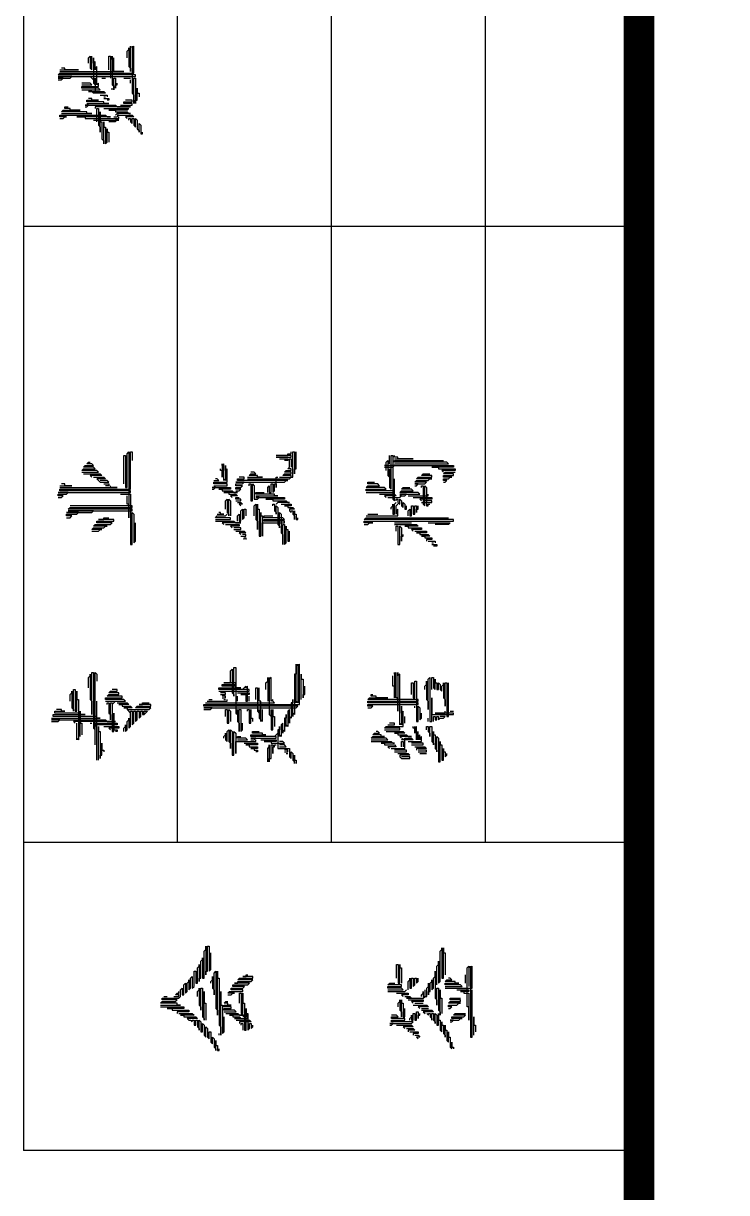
# Model space of a CAD drawing. Header units: inches. Extents: x -10386 to 73614, y -7144 to 52256.
# Drawn here: x -8786 to -6501, y 37519 to 41317 of the extents above; entities that cross this region are included whole.
import ezdxf

# ---------------------------------------------------------------- set-up
doc = ezdxf.new("R2010")
doc.units = ezdxf.units.IN
doc.header["$MEASUREMENT"] = 0
doc.layers.add('TITLE_BLOCK_A1$0$TITLE', color=7, linetype='Continuous')
doc.layers.add('Viewpoint', color=8, linetype='Continuous', plot=False)

msp = doc.modelspace()

# ---------------------------------------------------------------- linework, layer by layer
at = {"layer": 'TITLE_BLOCK_A1$0$TITLE'}
for p, q in [((-8785.9, 50656.5), (-8785.9, 37656.5)), ((-8285.9, 50656.5), (-8285.9, 38656.5)), ((-7785.9, 50656.5), (-7785.9, 38656.5)), ((-7285.9, 50656.5), (-7285.9, 38656.5)), ((-6785.9, 40656.5), (-8785.9, 40656.5)), ((-6785.9, 38656.5), (-8785.9, 38656.5)), ((-6785.9, 37656.5), (-8785.9, 37656.5))]:
    msp.add_line(p, q, dxfattribs=at)
at = {"layer": 'TITLE_BLOCK_A1$0$TITLE', "const_width": 100}
msp.add_lwpolyline([(-6785.9, 50656.5), (-6785.9, -5543.5), (72114.1, -5543.5), (72114.1, 50656.5), (-6785.9, 50656.5)], dxfattribs=at)
at = {"layer": 'TITLE_BLOCK_A1$0$TITLE'}
for points in [[(-8672.7, 41133.3), (-8661.8, 41133.3), (-8656.3, 41138.7), (-8672.7, 41138.7), (-8634.4, 41138.7), (-8628.9, 41144.2), (-8672.7, 41144.2), (-8421.1, 41144.2), (-8421.1, 41149.7), (-8672.7, 41149.7), (-8667.2, 41155.1), (-8585.2, 41155.1), (-8503.2, 41155.1), (-8426.6, 41155.1), (-8426.6, 41160.6), (-8426.6, 41242.6), (-8432.1, 41237.2), (-8432.1, 41242.6), (-8432.1, 41160.6), (-8432.1, 41089.5), (-8426.6, 41084), (-8426.6, 41056.7), (-8426.6, 41138.7), (-8421.1, 41138.7), (-8421.1, 41056.7), (-8421.1, 41067.6), (-8415.7, 41067.6), (-8415.7, 41105.9), (-8415.7, 41089.5), (-8410.2, 41089.5), (-8410.2, 41078.6)], [(-8448.5, 41204.3), (-8448.5, 41226.2), (-8443, 41231.7), (-8443, 41237.2), (-8443, 41177), (-8437.5, 41171.5), (-8437.5, 41160.6), (-8437.5, 41242.6)], [(-8667.2, 41160.6), (-8585.2, 41160.6), (-8503.2, 41160.6), (-8459.4, 41160.6), (-8492.2, 41160.6), (-8492.2, 41166.1), (-8492.2, 41204.3), (-8497.7, 41198.9), (-8497.7, 41209.8), (-8497.7, 41127.8), (-8497.7, 41116.8), (-8492.2, 41111.4), (-8492.2, 41100.4), (-8492.2, 41138.7), (-8486.8, 41138.7), (-8486.8, 41105.9), (-8486.8, 41116.8), (-8481.3, 41116.8), (-8481.3, 41122.3)], [(-8596.1, 41100.4), (-8536, 41100.4), (-8541.4, 41105.9), (-8596.1, 41105.9), (-8596.1, 41111.4), (-8541.4, 41111.4), (-8541.4, 41116.8), (-8541.4, 41122.3), (-8546.9, 41116.8), (-8546.9, 41177), (-8552.4, 41171.5), (-8552.4, 41166.1), (-8552.4, 41193.4), (-8557.9, 41187.9), (-8557.9, 41204.3), (-8557.9, 41122.3), (-8552.4, 41116.8), (-8552.4, 41138.7), (-8552.4, 41095), (-8546.9, 41095), (-8525, 41095), (-8519.6, 41089.5), (-8557.9, 41089.5), (-8563.3, 41095), (-8574.3, 41095), (-8552.4, 41095)], [(-8574.3, 41187.9), (-8574.3, 41204.3), (-8568.8, 41209.8), (-8568.8, 41171.5), (-8563.3, 41166.1), (-8563.3, 41209.8)], [(-8508.6, 41166.1), (-8508.6, 41209.8), (-8503.2, 41209.8), (-8503.2, 41138.7)], [(-8667.2, 41166.1), (-8607.1, 41166.1), (-8650.8, 41166.1), (-8650.8, 41171.5), (-8661.8, 41171.5)], [(-8557.9, 41133.3), (-8568.8, 41144.2)], [(-8530.5, 41138.7), (-8519.6, 41138.7)], [(-8459.4, 41138.7), (-8437.5, 41138.7)], [(-8437.5, 41122.3), (-8437.5, 41133.3)], [(-8596.1, 41116.8), (-8563.3, 41116.8), (-8568.8, 41122.3), (-8596.1, 41122.3)], [(-8497.7, 41100.4), (-8497.7, 41105.9)], [(-8585.2, 41045.8), (-8579.7, 41045.8), (-8574.3, 41051.2), (-8585.2, 41051.2), (-8503.2, 41051.2), (-8486.8, 41051.2), (-8481.3, 41045.8), (-8437.5, 41045.8), (-8519.6, 41045.8), (-8552.4, 41045.8), (-8552.4, 41040.3)], [(-8579.7, 41056.7), (-8508.6, 41056.7), (-8525, 41056.7), (-8525, 41062.2), (-8579.7, 41062.2), (-8579.7, 41067.6), (-8541.4, 41067.6), (-8563.3, 41067.6), (-8563.3, 41073.1), (-8574.3, 41073.1)], [(-8536, 41084), (-8514.1, 41084), (-8514.1, 41078.6)], [(-8525, 41078.6), (-8519.6, 41078.6)], [(-8525, 41073.1), (-8508.6, 41073.1), (-8508.6, 41067.6), (-8514.1, 41067.6)], [(-8470.4, 41051.2), (-8432.1, 41051.2), (-8432.1, 41056.7), (-8459.4, 41056.7), (-8459.4, 41062.2), (-8432.1, 41062.2), (-8432.1, 41067.6), (-8453.9, 41067.6)], [(-8667.2, 41007.5), (-8656.3, 41007.5), (-8650.8, 41012.9), (-8645.4, 41012.9), (-8667.2, 41012.9), (-8667.2, 41018.4), (-8585.2, 41018.4), (-8519.6, 41018.4), (-8514.1, 41012.9), (-8503.2, 41012.9), (-8585.2, 41012.9), (-8612.5, 41012.9), (-8585.2, 41012.9), (-8585.2, 41007.5), (-8503.2, 41007.5), (-8475.8, 41007.5), (-8475.8, 41012.9)], [(-8661.8, 41023.9), (-8579.7, 41023.9), (-8563.3, 41023.9), (-8579.7, 41023.9), (-8579.7, 41029.3), (-8661.8, 41029.3), (-8656.3, 41034.8), (-8601.6, 41034.8), (-8634.4, 41034.8), (-8634.4, 41040.3), (-8650.8, 41040.3), (-8650.8, 41045.8), (-8639.9, 41045.8)], [(-8546.9, 40996.5), (-8546.9, 41040.3), (-8541.4, 41040.3), (-8541.4, 40985.6), (-8536, 40980.1), (-8536, 40963.7), (-8536, 41029.3), (-8536, 40996.5), (-8530.5, 40996.5), (-8530.5, 40941.8), (-8525, 40936.4), (-8525, 40925.4), (-8525, 40996.5), (-8525, 40980.1), (-8519.6, 40980.1), (-8519.6, 40925.4), (-8514.1, 40930.9), (-8514.1, 40974.7), (-8514.1, 40963.7), (-8508.6, 40963.7), (-8508.6, 40930.9)], [(-8525, 41040.3), (-8443, 41040.3), (-8448.5, 41034.8), (-8508.6, 41034.8), (-8486.8, 41034.8), (-8486.8, 41029.3), (-8448.5, 41029.3), (-8443, 41023.9), (-8437.5, 41023.9), (-8481.3, 41023.9), (-8486.8, 41018.4)], [(-8492.2, 41012.9), (-8481.3, 41012.9), (-8475.8, 41018.4), (-8481.3, 41018.4), (-8432.1, 41018.4), (-8426.6, 41012.9), (-8453.9, 41012.9), (-8448.5, 41007.5)], [(-8557.9, 41002), (-8475.8, 41002), (-8486.8, 41002), (-8486.8, 40996.5), (-8508.6, 40996.5)], [(-8443, 41002), (-8443, 41007.5), (-8437.5, 41007.5), (-8437.5, 40996.5), (-8432.1, 40991.1), (-8432.1, 41007.5), (-8426.6, 41007.5), (-8426.6, 40985.6), (-8421.1, 40980.1), (-8421.1, 41007.5), (-8415.7, 41002), (-8415.7, 40974.7), (-8410.2, 40969.2), (-8410.2, 40963.7), (-8410.2, 40991.1), (-8404.7, 40985.6), (-8404.7, 40958.3), (-8399.3, 40958.3), (-8399.3, 40963.7)], [(-8672.7, 39776.9), (-8661.8, 39776.9), (-8656.3, 39782.4), (-8672.7, 39782.4), (-8672.7, 39787.9), (-8645.4, 39787.9), (-8639.9, 39793.3), (-8672.7, 39793.3), (-8590.7, 39793.3), (-8508.6, 39793.3), (-8437.5, 39793.3), (-8437.5, 39798.8), (-8519.6, 39798.8), (-8601.6, 39798.8), (-8667.2, 39798.8), (-8667.2, 39804.3), (-8585.2, 39804.3), (-8503.2, 39804.3), (-8437.5, 39804.3), (-8437.5, 39809.7), (-8437.5, 39891.8), (-8437.5, 39924.6), (-8432.1, 39924.6), (-8432.1, 39897.2)], [(-8459.4, 39820.7), (-8459.4, 39902.7), (-8459.4, 39913.6), (-8453.9, 39913.6), (-8453.9, 39831.6), (-8453.9, 39809.7), (-8448.5, 39809.7), (-8448.5, 39891.8), (-8448.5, 39919.1), (-8443, 39924.6), (-8443, 39842.5), (-8443, 39760.5), (-8443, 39711.3), (-8443, 39755), (-8448.5, 39755), (-8448.5, 39782.4)], [(-8057.9, 39837.1), (-7975.8, 39837.1), (-7921.1, 39837.1), (-7915.7, 39842.5), (-7910.2, 39842.5), (-7910.2, 39924.6), (-7904.7, 39924.6), (-7904.7, 39853.5), (-7904.7, 39869.9), (-7899.3, 39869.9), (-7899.3, 39924.6)], [(-7964.9, 39908.2), (-7915.7, 39908.2), (-7915.7, 39913.6), (-7964.9, 39913.6), (-7926.6, 39913.6), (-7926.6, 39919.1), (-7915.7, 39919.1), (-7915.7, 39924.6)], [(-7607.1, 39864.4), (-7607.1, 39891.8), (-7601.6, 39897.2), (-7601.6, 39848), (-7596.1, 39842.5), (-7596.1, 39869.9), (-7596.1, 39809.7), (-7590.7, 39804.3), (-7590.7, 39886.3), (-7590.7, 39913.6), (-7585.2, 39913.6), (-7585.2, 39831.6), (-7585.2, 39771.5), (-7579.7, 39766), (-7579.7, 39837.1)], [(-7596.1, 39886.3), (-7596.1, 39913.6)], [(-7579.7, 39902.7), (-7519.6, 39902.7), (-7568.8, 39902.7), (-7568.8, 39908.2), (-7579.7, 39908.2), (-7579.7, 39913.6)], [(-8596.1, 39859), (-8541.4, 39859), (-8546.9, 39864.4), (-8596.1, 39864.4), (-8590.7, 39869.9), (-8552.4, 39869.9), (-8557.9, 39875.4), (-8590.7, 39875.4), (-8585.2, 39880.8), (-8557.9, 39880.8), (-8563.3, 39886.3), (-8579.7, 39886.3), (-8574.3, 39891.8), (-8568.8, 39891.8)], [(-8167.2, 39815.2), (-8123.5, 39815.2), (-8123.5, 39820.7), (-8167.2, 39820.7), (-8167.2, 39826.1), (-8123.5, 39826.1), (-8123.5, 39831.6), (-8123.5, 39869.9), (-8128.9, 39864.4), (-8128.9, 39880.8), (-8128.9, 39831.6), (-8134.4, 39837.1), (-8134.4, 39831.6), (-8134.4, 39886.3), (-8139.9, 39880.8), (-8139.9, 39886.3), (-8139.9, 39842.5), (-8139.9, 39864.4), (-8145.4, 39864.4), (-8145.4, 39869.9)], [(-7953.9, 39902.7), (-7926.6, 39902.7), (-7926.6, 39897.2), (-7937.5, 39897.2)], [(-7953.9, 39842.5), (-7915.7, 39842.5), (-7915.7, 39848), (-7943, 39848), (-7937.5, 39853.5), (-7915.7, 39853.5), (-7915.7, 39859), (-7937.5, 39859), (-7932.1, 39864.4), (-7915.7, 39864.4), (-7915.7, 39869.9), (-7926.6, 39869.9), (-7921.1, 39875.4), (-7921.1, 39902.7), (-7915.7, 39902.7), (-7915.7, 39875.4)], [(-7612.5, 39875.4), (-7585.2, 39875.4), (-7579.7, 39880.8), (-7612.5, 39880.8), (-7530.5, 39880.8), (-7448.5, 39880.8), (-7388.3, 39880.8), (-7388.3, 39875.4), (-7459.4, 39875.4), (-7437.5, 39875.4), (-7437.5, 39869.9), (-7382.9, 39869.9), (-7382.9, 39864.4), (-7426.6, 39864.4), (-7421.1, 39859)], [(-7579.7, 39886.3), (-7497.7, 39886.3), (-7415.7, 39886.3), (-7404.7, 39886.3), (-7410.2, 39891.8), (-7492.2, 39891.8), (-7574.3, 39891.8), (-7579.7, 39891.8), (-7579.7, 39897.2), (-7497.7, 39897.2), (-7421.1, 39897.2)], [(-8590.7, 39853.5), (-8536, 39853.5), (-8530.5, 39848), (-8568.8, 39848), (-8563.3, 39842.5)], [(-8557.9, 39842.5), (-8525, 39842.5), (-8519.6, 39837.1), (-8546.9, 39837.1), (-8541.4, 39831.6), (-8536, 39826.1), (-8508.6, 39826.1), (-8514.1, 39831.6), (-8536, 39831.6)], [(-8167.2, 39831.6), (-8150.8, 39831.6), (-8156.3, 39837.1), (-8161.8, 39837.1)], [(-8096.1, 39798.8), (-8085.2, 39798.8), (-8079.7, 39804.3), (-8096.1, 39804.3), (-8096.1, 39809.7), (-8079.7, 39809.7), (-8074.3, 39815.2), (-8096.1, 39815.2), (-8096.1, 39820.7), (-8074.3, 39820.7), (-8068.8, 39826.1), (-8096.1, 39826.1), (-8014.1, 39826.1), (-7937.5, 39826.1), (-7932.1, 39831.6), (-7926.6, 39831.6), (-8008.6, 39831.6), (-8090.7, 39831.6), (-8090.7, 39837.1), (-8068.8, 39837.1), (-8068.8, 39842.5), (-8085.2, 39842.5)], [(-8057.9, 39842.5), (-8008.6, 39842.5), (-8025, 39842.5), (-8025, 39848), (-8052.4, 39848), (-8046.9, 39853.5), (-8030.5, 39853.5), (-8036, 39859), (-8046.9, 39859)], [(-7992.2, 39793.3), (-7992.2, 39809.7), (-7986.8, 39815.2), (-7986.8, 39793.3), (-7981.3, 39793.3), (-7981.3, 39820.7), (-7975.8, 39820.7), (-7975.8, 39793.3), (-7970.4, 39798.8), (-7970.4, 39820.7), (-7964.9, 39820.7), (-7964.9, 39809.7), (-7964.9, 39842.5), (-7959.4, 39842.5)], [(-7514.1, 39815.2), (-7508.6, 39815.2), (-7503.2, 39820.7), (-7514.1, 39820.7), (-7481.3, 39820.7), (-7475.8, 39826.1), (-7514.1, 39826.1), (-7508.6, 39831.6), (-7470.4, 39831.6), (-7464.9, 39837.1), (-7459.4, 39837.1), (-7508.6, 39837.1), (-7503.2, 39842.5), (-7459.4, 39842.5), (-7459.4, 39848), (-7492.2, 39848), (-7486.8, 39853.5), (-7464.9, 39853.5)], [(-7421.1, 39826.1), (-7415.7, 39826.1), (-7410.2, 39831.6), (-7421.1, 39831.6), (-7421.1, 39837.1), (-7404.7, 39837.1), (-7399.3, 39842.5), (-7393.8, 39842.5), (-7421.1, 39842.5), (-7421.1, 39848), (-7388.3, 39848), (-7388.3, 39853.5), (-7421.1, 39853.5), (-7415.7, 39859), (-7382.9, 39859)], [(-8667.2, 39815.2), (-8628.9, 39815.2), (-8650.8, 39815.2), (-8650.8, 39820.7), (-8661.8, 39820.7)], [(-8667.2, 39809.7), (-8585.2, 39809.7), (-8503.2, 39809.7), (-8481.3, 39809.7), (-8503.2, 39809.7), (-8503.2, 39815.2)], [(-8525, 39820.7), (-8508.6, 39820.7), (-8508.6, 39815.2), (-8519.6, 39815.2)], [(-8172.7, 39804.3), (-8167.2, 39804.3), (-8161.8, 39809.7), (-8172.7, 39809.7), (-8112.5, 39809.7), (-8112.5, 39804.3), (-8150.8, 39804.3), (-8139.9, 39804.3), (-8139.9, 39798.8), (-8107.1, 39798.8), (-8101.6, 39793.3), (-8090.7, 39793.3), (-8134.4, 39793.3), (-8118, 39793.3), (-8118, 39787.9), (-8096.1, 39787.9), (-8090.7, 39782.4), (-8112.5, 39782.4), (-8107.1, 39776.9)], [(-8052.4, 39815.2), (-8052.4, 39820.7), (-8046.9, 39820.7), (-8046.9, 39766), (-8041.4, 39766), (-8041.4, 39820.7), (-8036, 39815.2), (-8036, 39771.5), (-8030.5, 39771.5), (-8025, 39771.5), (-8019.6, 39776.9), (-8030.5, 39776.9), (-7948.5, 39776.9), (-7937.5, 39776.9), (-7937.5, 39771.5), (-7997.7, 39771.5), (-7975.8, 39771.5), (-7975.8, 39766), (-7932.1, 39766), (-7926.6, 39760.5), (-7921.1, 39760.5), (-7959.4, 39760.5), (-7964.9, 39755)], [(-7672.7, 39793.3), (-7590.7, 39793.3), (-7579.7, 39793.3), (-7579.7, 39798.8), (-7661.8, 39798.8), (-7672.7, 39798.8), (-7672.7, 39804.3), (-7607.1, 39804.3), (-7612.5, 39809.7), (-7672.7, 39809.7), (-7667.2, 39815.2), (-7628.9, 39815.2), (-7634.4, 39820.7), (-7667.2, 39820.7), (-7667.2, 39826.1), (-7645.4, 39826.1)], [(-7601.6, 39776.9), (-7563.3, 39776.9), (-7557.9, 39782.4), (-7563.3, 39782.4), (-7546.9, 39782.4), (-7541.4, 39787.9), (-7563.3, 39787.9), (-7497.7, 39787.9), (-7503.2, 39793.3), (-7563.3, 39793.3), (-7557.9, 39798.8), (-7519.6, 39798.8), (-7525, 39804.3), (-7557.9, 39804.3), (-7552.4, 39809.7), (-7530.5, 39809.7)], [(-7492.2, 39809.7), (-7492.2, 39815.2), (-7486.8, 39815.2), (-7486.8, 39755), (-7481.3, 39749.6), (-7481.3, 39815.2), (-7475.8, 39809.7), (-7475.8, 39749.6), (-7470.4, 39749.6), (-7470.4, 39755), (-7464.9, 39755)], [(-8470.4, 39787.9), (-8437.5, 39787.9), (-8437.5, 39782.4), (-8437.5, 39700.4), (-8437.5, 39623.8), (-8432.1, 39623.8), (-8432.1, 39705.8), (-8432.1, 39727.7), (-8426.6, 39722.2), (-8426.6, 39640.2), (-8426.6, 39629.3), (-8421.1, 39634.7), (-8421.1, 39694.9)], [(-8128.9, 39738.6), (-8128.9, 39766), (-8123.5, 39771.5), (-8123.5, 39727.7), (-8118, 39722.2), (-8118, 39716.8), (-8118, 39771.5), (-8112.5, 39766), (-8112.5, 39716.8)], [(-8096.1, 39766), (-8079.7, 39766), (-8079.7, 39771.5), (-8096.1, 39771.5), (-8096.1, 39776.9), (-8085.2, 39776.9)], [(-8090.7, 39760.5), (-8079.7, 39760.5), (-8074.3, 39755), (-8085.2, 39755), (-8079.7, 39749.6)], [(-8030.5, 39782.4), (-7959.4, 39782.4), (-7970.4, 39782.4), (-7970.4, 39787.9), (-8030.5, 39787.9), (-8030.5, 39793.3), (-8003.2, 39793.3)], [(-7628.9, 39787.9), (-7579.7, 39787.9), (-7574.3, 39782.4), (-7612.5, 39782.4), (-7607.1, 39776.9)], [(-7590.7, 39738.6), (-7590.7, 39744.1), (-7585.2, 39749.6), (-7585.2, 39755), (-7585.2, 39722.2), (-7579.7, 39722.2), (-7579.7, 39755), (-7574.3, 39760.5)], [(-7574.3, 39766), (-7574.3, 39771.5), (-7568.8, 39771.5), (-7568.8, 39760.5), (-7563.3, 39755), (-7563.3, 39771.5), (-7557.9, 39766), (-7557.9, 39749.6), (-7552.4, 39744.1), (-7552.4, 39760.5), (-7546.9, 39755), (-7546.9, 39738.6), (-7541.4, 39738.6), (-7541.4, 39749.6)], [(-7536, 39782.4), (-7470.4, 39782.4), (-7470.4, 39787.9)], [(-7519.6, 39776.9), (-7459.4, 39776.9), (-7459.4, 39771.5), (-7497.7, 39771.5), (-7492.2, 39766)], [(-7492.2, 39760.5), (-7459.4, 39760.5), (-7459.4, 39766), (-7486.8, 39766)], [(-8645.4, 39711.3), (-8634.4, 39711.3), (-8628.9, 39716.8), (-8645.4, 39716.8), (-8645.4, 39722.2), (-8612.5, 39722.2), (-8607.1, 39727.7), (-8645.4, 39727.7), (-8563.3, 39727.7), (-8557.9, 39733.2), (-8639.9, 39733.2), (-8557.9, 39733.2), (-8475.8, 39733.2), (-8432.1, 39733.2), (-8432.1, 39738.6), (-8514.1, 39738.6), (-8596.1, 39738.6), (-8639.9, 39738.6), (-8634.4, 39744.1), (-8552.4, 39744.1), (-8470.4, 39744.1), (-8432.1, 39744.1), (-8432.1, 39749.6), (-8514.1, 39749.6), (-8596.1, 39749.6), (-8634.4, 39749.6)], [(-8161.8, 39705.8), (-8112.5, 39705.8), (-8112.5, 39711.3), (-8161.8, 39711.3), (-8156.3, 39716.8), (-8128.9, 39716.8), (-8123.5, 39722.2)], [(-8156.3, 39722.2), (-8134.4, 39722.2), (-8145.4, 39722.2), (-8145.4, 39727.7), (-8150.8, 39727.7)], [(-8090.7, 39700.4), (-8090.7, 39716.8), (-8085.2, 39722.2), (-8085.2, 39700.4), (-8079.7, 39700.4), (-8079.7, 39733.2), (-8074.3, 39738.6), (-8074.3, 39705.8), (-8068.8, 39711.3), (-8068.8, 39738.6), (-8063.3, 39738.6), (-8063.3, 39716.8)], [(-8036, 39716.8), (-8036, 39749.6), (-8030.5, 39755), (-8030.5, 39705.8), (-8025, 39700.4), (-8025, 39673), (-8025, 39755), (-8025, 39738.6), (-8019.6, 39738.6), (-8019.6, 39656.6), (-8019.6, 39651.1), (-8014.1, 39651.1), (-8014.1, 39727.7), (-8014.1, 39716.8), (-8008.6, 39716.8), (-8008.6, 39651.1), (-8008.6, 39694.9), (-8003.2, 39694.9), (-7937.5, 39694.9), (-7937.5, 39700.4), (-8003.2, 39700.4), (-8003.2, 39705.8), (-7937.5, 39705.8), (-7943, 39711.3), (-8003.2, 39711.3), (-8003.2, 39716.8), (-7975.8, 39716.8)], [(-7975.8, 39749.6), (-7975.8, 39755), (-7970.4, 39755), (-7970.4, 39733.2), (-7964.9, 39727.7), (-7964.9, 39722.2), (-7964.9, 39749.6), (-7959.4, 39744.1), (-7959.4, 39689.4), (-7953.9, 39684), (-7953.9, 39678.5), (-7953.9, 39727.7), (-7948.5, 39722.2), (-7948.5, 39662.1), (-7943, 39656.6), (-7943, 39623.8), (-7943, 39689.4), (-7937.5, 39689.4), (-7937.5, 39623.8), (-7932.1, 39629.3), (-7932.1, 39684), (-7932.1, 39673), (-7926.6, 39673), (-7926.6, 39634.7), (-7921.1, 39634.7), (-7921.1, 39667.5)], [(-7948.5, 39755), (-7915.7, 39755), (-7915.7, 39749.6), (-7937.5, 39749.6), (-7926.6, 39749.6), (-7926.6, 39744.1), (-7910.2, 39744.1), (-7904.7, 39738.6), (-7921.1, 39738.6), (-7921.1, 39733.2), (-7915.7, 39727.7), (-7915.7, 39733.2), (-7910.2, 39733.2), (-7910.2, 39722.2), (-7904.7, 39716.8), (-7904.7, 39705.8), (-7904.7, 39733.2), (-7904.7, 39722.2), (-7899.3, 39722.2), (-7899.3, 39705.8), (-7893.8, 39705.8), (-7893.8, 39711.3)], [(-7672.7, 39716.8), (-7590.7, 39716.8), (-7568.8, 39716.8), (-7568.8, 39722.2), (-7568.8, 39738.6), (-7574.3, 39733.2), (-7574.3, 39722.2), (-7574.3, 39749.6), (-7568.8, 39755)], [(-7667.2, 39722.2), (-7634.4, 39722.2)], [(-7536, 39716.8), (-7536, 39733.2), (-7530.5, 39738.6), (-7530.5, 39716.8), (-7525, 39716.8), (-7525, 39749.6), (-7519.6, 39749.6), (-7519.6, 39722.2), (-7514.1, 39722.2), (-7514.1, 39749.6), (-7508.6, 39749.6), (-7508.6, 39727.7), (-7508.6, 39738.6), (-7503.2, 39738.6), (-7503.2, 39749.6)], [(-8563.3, 39667.5), (-8541.4, 39667.5), (-8536, 39673), (-8530.5, 39673), (-8563.3, 39673), (-8557.9, 39678.5), (-8525, 39678.5), (-8519.6, 39684), (-8514.1, 39684), (-8557.9, 39684), (-8552.4, 39689.4), (-8503.2, 39689.4), (-8497.7, 39694.9), (-8546.9, 39694.9), (-8546.9, 39700.4), (-8492.2, 39700.4), (-8492.2, 39705.8), (-8541.4, 39705.8), (-8525, 39705.8), (-8525, 39711.3), (-8508.6, 39711.3)], [(-8161.8, 39700.4), (-8101.6, 39700.4), (-8096.1, 39694.9), (-8079.7, 39694.9), (-8139.9, 39694.9), (-8134.4, 39689.4)], [(-8128.9, 39689.4), (-8085.2, 39689.4), (-8085.2, 39684), (-8112.5, 39684), (-8107.1, 39678.5)], [(-7678.2, 39689.4), (-7667.2, 39689.4), (-7661.8, 39694.9), (-7650.8, 39694.9), (-7678.2, 39694.9), (-7678.2, 39700.4), (-7388.3, 39700.4), (-7388.3, 39705.8), (-7678.2, 39705.8), (-7672.7, 39711.3), (-7404.7, 39711.3)], [(-7579.7, 39694.9), (-7525, 39694.9)], [(-7579.7, 39689.4), (-7508.6, 39689.4), (-7503.2, 39684), (-7546.9, 39684), (-7536, 39684), (-7536, 39678.5), (-7492.2, 39678.5), (-7492.2, 39673), (-7525, 39673), (-7519.6, 39667.5)], [(-7574.3, 39667.5), (-7574.3, 39684), (-7568.8, 39684), (-7568.8, 39623.8), (-7563.3, 39623.8), (-7563.3, 39684), (-7557.9, 39678.5), (-7557.9, 39634.7), (-7557.9, 39651.1), (-7552.4, 39651.1), (-7552.4, 39656.6)], [(-7470.4, 39694.9), (-7399.3, 39694.9), (-7404.7, 39689.4), (-7448.5, 39689.4)], [(-8101.6, 39673), (-8079.7, 39673), (-8079.7, 39678.5), (-8101.6, 39678.5)], [(-8096.1, 39667.5), (-8068.8, 39667.5), (-8063.3, 39662.1), (-8085.2, 39662.1), (-8079.7, 39656.6)], [(-8079.7, 39651.1), (-8063.3, 39651.1), (-8063.3, 39656.6), (-8074.3, 39656.6)], [(-8068.8, 39640.2), (-8068.8, 39645.7), (-8063.3, 39645.7), (-8063.3, 39640.2)], [(-7514.1, 39667.5), (-7475.8, 39667.5), (-7475.8, 39662.1), (-7508.6, 39662.1), (-7497.7, 39662.1), (-7497.7, 39656.6), (-7470.4, 39656.6), (-7464.9, 39651.1), (-7492.2, 39651.1), (-7481.3, 39651.1), (-7481.3, 39645.7), (-7459.4, 39645.7), (-7459.4, 39640.2), (-7475.8, 39640.2), (-7475.8, 39634.7)], [(-7470.4, 39634.7), (-7448.5, 39634.7), (-7448.5, 39629.3)], [(-7459.4, 39629.3), (-7453.9, 39629.3)], [(-7459.4, 39623.8), (-7443, 39623.8), (-7443, 39618.3), (-7453.9, 39618.3)], [(-8200, 39087.9), (-8178.2, 39087.9), (-8172.7, 39093.3), (-8200, 39093.3), (-7899.3, 39093.3), (-7893.8, 39098.8), (-8200, 39098.8), (-8200, 39104.3), (-7888.3, 39104.3), (-7888.3, 39109.7), (-7888.3, 39191.8), (-7888.3, 39235.5), (-7893.8, 39230), (-7893.8, 39235.5), (-7893.8, 39153.5), (-7893.8, 39109.7), (-7899.3, 39115.2), (-7899.3, 39109.7), (-7899.3, 39191.8), (-7899.3, 39235.5), (-7899.3, 39202.7), (-7904.7, 39202.7), (-7904.7, 39120.7), (-7904.7, 39071.5), (-7910.2, 39076.9), (-7910.2, 39066), (-7910.2, 39120.7), (-7910.2, 39109.7), (-7915.7, 39109.7), (-7915.7, 39060.5), (-7921.1, 39066), (-7921.1, 39044.1), (-7921.1, 39087.9), (-7926.6, 39082.4), (-7926.6, 39033.2), (-7932.1, 39038.6), (-7932.1, 39033.2), (-7932.1, 39071.5), (-7932.1, 39060.5), (-7937.5, 39060.5), (-7937.5, 39016.8), (-7943, 39022.2), (-7943, 39011.3), (-7943, 39044.1), (-7948.5, 39038.6), (-7948.5, 39000.4), (-7953.9, 39005.8), (-7953.9, 39000.4), (-7953.9, 39033.2), (-7953.9, 39022.2), (-7959.4, 39022.2), (-7959.4, 38962.1), (-7953.9, 38962.1), (-7921.1, 38962.1), (-7921.1, 38956.6), (-7921.1, 38934.7), (-7915.7, 38929.3), (-7915.7, 38951.1), (-7910.2, 38945.7), (-7910.2, 38923.8), (-7904.7, 38918.3), (-7904.7, 38912.9), (-7904.7, 38940.2), (-7904.7, 38923.8), (-7899.3, 38923.8), (-7899.3, 38912.9)], [(-8574.3, 39159), (-8574.3, 39191.8), (-8568.8, 39197.2), (-8568.8, 39202.7), (-8568.8, 39120.7), (-8563.3, 39115.2), (-8563.3, 39071.5), (-8563.3, 39153.5), (-8563.3, 39208.2), (-8557.9, 39208.2), (-8557.9, 39126.1), (-8557.9, 39044.1), (-8557.9, 39027.7), (-8552.4, 39022.2), (-8552.4, 39044.1), (-8481.3, 39044.1), (-8481.3, 39038.6), (-8552.4, 39038.6), (-8552.4, 39033.2)], [(-8552.4, 38973), (-8552.4, 39055), (-8552.4, 39137.1), (-8552.4, 39208.2), (-8546.9, 39202.7), (-8546.9, 39180.8)], [(-8194.6, 39109.7), (-8112.5, 39109.7), (-8030.5, 39109.7), (-7970.4, 39109.7), (-7975.8, 39115.2), (-7975.8, 39120.7), (-7981.3, 39115.2), (-7981.3, 39191.8), (-7986.8, 39186.3), (-7986.8, 39191.8), (-7986.8, 39109.7), (-7986.8, 39071.5), (-7981.3, 39066), (-7981.3, 39087.9), (-7981.3, 39022.2), (-7975.8, 39022.2), (-7975.8, 39087.9), (-7975.8, 39066), (-7970.4, 39066), (-7970.4, 39033.2)], [(-8150.8, 39148), (-8068.8, 39148), (-8052.4, 39148), (-8052.4, 39153.5), (-8134.4, 39153.5), (-8150.8, 39153.5), (-8150.8, 39159), (-8079.7, 39159), (-8096.1, 39159), (-8096.1, 39164.4), (-8139.9, 39164.4), (-8139.9, 39169.9), (-8096.1, 39169.9), (-8096.1, 39175.4), (-8134.4, 39175.4), (-8112.5, 39175.4), (-8112.5, 39180.8), (-8112.5, 39213.6), (-8107.1, 39219.1), (-8107.1, 39142.5), (-8101.6, 39137.1), (-8101.6, 39131.6), (-8101.6, 39213.6), (-8101.6, 39224.6), (-8096.1, 39224.6), (-8096.1, 39142.5), (-8096.1, 39076.9), (-8090.7, 39071.5), (-8090.7, 39087.9), (-8090.7, 39049.6), (-8085.2, 39044.1), (-8085.2, 39016.8), (-8085.2, 39087.9), (-8079.7, 39087.9), (-8079.7, 39016.8), (-8074.3, 39022.2), (-8074.3, 39044.1)], [(-7997.7, 39153.5), (-7997.7, 39175.4), (-7992.2, 39180.8), (-7992.2, 39191.8), (-7992.2, 39115.2)], [(-7882.9, 39120.7), (-7882.9, 39202.7), (-7882.9, 39186.3), (-7877.4, 39186.3), (-7877.4, 39126.1), (-7877.4, 39137.1), (-7871.9, 39137.1), (-7871.9, 39164.4)], [(-7612.5, 39022.2), (-7563.3, 39022.2), (-7563.3, 39027.7), (-7612.5, 39027.7), (-7607.1, 39033.2), (-7552.4, 39033.2), (-7552.4, 39038.6), (-7552.4, 39082.4), (-7557.9, 39076.9), (-7557.9, 39098.8), (-7557.9, 39038.6), (-7563.3, 39044.1), (-7563.3, 39038.6), (-7563.3, 39120.7), (-7563.3, 39202.7), (-7568.8, 39197.2), (-7568.8, 39208.2), (-7568.8, 39126.1), (-7568.8, 39082.4), (-7568.8, 39126.1), (-7574.3, 39126.1), (-7574.3, 39208.2), (-7579.7, 39202.7), (-7579.7, 39208.2), (-7579.7, 39126.1), (-7579.7, 39164.4), (-7585.2, 39164.4), (-7585.2, 39197.2)], [(-7481.3, 39153.5), (-7481.3, 39164.4), (-7475.8, 39169.9), (-7475.8, 39180.8), (-7475.8, 39120.7), (-7470.4, 39115.2), (-7470.4, 39087.9), (-7470.4, 39169.9), (-7470.4, 39186.3), (-7464.9, 39191.8), (-7464.9, 39109.7), (-7464.9, 39049.6), (-7459.4, 39049.6), (-7459.4, 39126.1), (-7459.4, 39071.5), (-7453.9, 39071.5), (-7388.3, 39071.5), (-7388.3, 39076.9), (-7448.5, 39076.9), (-7415.7, 39076.9), (-7415.7, 39082.4)], [(-7459.4, 39153.5), (-7459.4, 39191.8), (-7453.9, 39191.8), (-7453.9, 39159), (-7448.5, 39153.5), (-7448.5, 39186.3), (-7448.5, 39175.4), (-7443, 39175.4), (-7443, 39153.5), (-7437.5, 39153.5), (-7437.5, 39175.4), (-7432.1, 39169.9), (-7432.1, 39153.5), (-7426.6, 39148), (-7426.6, 39164.4), (-7421.1, 39169.9), (-7421.1, 39175.4), (-7421.1, 39126.1), (-7415.7, 39120.7), (-7415.7, 39098.8), (-7415.7, 39175.4), (-7410.2, 39175.4), (-7410.2, 39093.3), (-7410.2, 39066), (-7404.7, 39066), (-7404.7, 39148), (-7404.7, 39175.4)], [(-8634.4, 39115.2), (-8634.4, 39137.1), (-8628.9, 39142.5), (-8628.9, 39148), (-8628.9, 39093.3), (-8623.5, 39087.9), (-8623.5, 39082.4), (-8623.5, 39153.5), (-8618, 39153.5), (-8618, 39082.4), (-8612.5, 39082.4), (-8612.5, 39148), (-8612.5, 39120.7), (-8607.1, 39120.7), (-8607.1, 39038.6), (-8607.1, 38989.4), (-8612.5, 38994.9), (-8612.5, 38989.4), (-8612.5, 39044.1)], [(-8519.6, 39115.2), (-8453.9, 39115.2), (-8459.4, 39120.7), (-8519.6, 39120.7), (-8519.6, 39126.1), (-8464.9, 39126.1), (-8464.9, 39131.6), (-8514.1, 39131.6), (-8508.6, 39137.1), (-8475.8, 39137.1), (-8475.8, 39142.5), (-8508.6, 39142.5), (-8503.2, 39148), (-8481.3, 39148), (-8481.3, 39153.5), (-8497.7, 39153.5)], [(-8090.7, 39142.5), (-8052.4, 39142.5), (-8052.4, 39137.1), (-8079.7, 39137.1), (-8063.3, 39137.1), (-8063.3, 39131.6), (-8063.3, 39115.2), (-8057.9, 39115.2), (-8057.9, 39164.4), (-8063.3, 39159), (-8063.3, 39164.4)], [(-8063.3, 39164.4), (-8074.3, 39153.5)], [(-8030.5, 39120.7), (-8030.5, 39159), (-8025, 39159), (-8025, 39082.4), (-8019.6, 39076.9), (-8019.6, 39087.9), (-8019.6, 39060.5), (-8014.1, 39055), (-8014.1, 39049.6), (-8014.1, 39115.2), (-8019.6, 39115.2), (-8019.6, 39159)], [(-7525, 39137.1), (-7525, 39175.4), (-7519.6, 39175.4), (-7519.6, 39126.1), (-7514.1, 39126.1), (-7514.1, 39180.8), (-7508.6, 39180.8), (-7508.6, 39098.8), (-7508.6, 39049.6), (-7503.2, 39049.6), (-7503.2, 39098.8), (-7497.7, 39093.3), (-7497.7, 39055), (-7492.2, 39060.5), (-7492.2, 39076.9)], [(-8546.9, 38923.8), (-8546.9, 39005.8), (-8546.9, 39087.9), (-8546.9, 39115.2)], [(-8486.8, 39115.2), (-8497.7, 39104.3)], [(-8189.1, 39115.2), (-8123.5, 39115.2), (-8123.5, 39120.7)], [(-8183.6, 39120.7), (-8172.7, 39120.7)], [(-8145.4, 39137.1), (-8128.9, 39137.1), (-8128.9, 39142.5), (-8145.4, 39142.5)], [(-8139.9, 39126.1), (-8128.9, 39126.1), (-8128.9, 39131.6), (-8139.9, 39131.6)], [(-8134.4, 39120.7), (-8128.9, 39120.7)], [(-8090.7, 39115.2), (-8090.7, 39131.6)], [(-8052.4, 39115.2), (-8052.4, 39131.6)], [(-7667.2, 39093.3), (-7656.3, 39093.3), (-7650.8, 39098.8), (-7667.2, 39098.8), (-7667.2, 39104.3), (-7585.2, 39104.3), (-7503.2, 39104.3), (-7503.2, 39109.7), (-7585.2, 39109.7), (-7667.2, 39109.7), (-7667.2, 39115.2), (-7585.2, 39115.2), (-7503.2, 39115.2), (-7503.2, 39120.7), (-7585.2, 39120.7), (-7667.2, 39120.7), (-7661.8, 39126.1), (-7601.6, 39126.1), (-7639.9, 39126.1), (-7639.9, 39131.6), (-7656.3, 39131.6), (-7656.3, 39137.1), (-7650.8, 39137.1)], [(-8694.6, 39060.5), (-8612.5, 39060.5), (-8536, 39060.5), (-8546.9, 39060.5), (-8546.9, 39066), (-8628.9, 39066), (-8689.1, 39066), (-8689.1, 39071.5), (-8607.1, 39071.5), (-8585.2, 39071.5), (-8601.6, 39071.5), (-8601.6, 39076.9), (-8683.6, 39076.9), (-8683.6, 39082.4), (-8650.8, 39082.4), (-8661.8, 39082.4), (-8661.8, 39087.9), (-8678.2, 39087.9)], [(-8601.6, 39000.4), (-8601.6, 39082.4), (-8601.6, 39044.1), (-8596.1, 39044.1), (-8596.1, 39005.8)], [(-8514.1, 39104.3), (-8514.1, 39109.7), (-8508.6, 39109.7), (-8508.6, 39076.9), (-8503.2, 39071.5), (-8503.2, 39055), (-8503.2, 39109.7), (-8497.7, 39109.7), (-8497.7, 39027.7), (-8497.7, 39016.8), (-8492.2, 39016.8), (-8492.2, 39076.9), (-8492.2, 39022.2), (-8486.8, 39022.2), (-8481.3, 39022.2), (-8481.3, 39016.8), (-8486.8, 39016.8)], [(-8481.3, 39109.7), (-8448.5, 39109.7), (-8443, 39104.3), (-8475.8, 39104.3), (-8464.9, 39104.3), (-8464.9, 39098.8), (-8437.5, 39098.8), (-8432.1, 39093.3), (-8459.4, 39093.3), (-8448.5, 39093.3), (-8448.5, 39087.9), (-8377.4, 39087.9), (-8371.9, 39093.3), (-8421.1, 39093.3), (-8415.7, 39098.8), (-8371.9, 39098.8), (-8371.9, 39104.3), (-8410.2, 39104.3), (-8399.3, 39104.3), (-8399.3, 39109.7), (-8377.4, 39109.7)], [(-8459.4, 39016.8), (-8459.4, 39027.7), (-8453.9, 39033.2), (-8453.9, 39038.6), (-8453.9, 39016.8), (-8448.5, 39022.2), (-8448.5, 39049.6), (-8443, 39055), (-8443, 39060.5), (-8443, 39027.7), (-8437.5, 39033.2), (-8437.5, 39082.4), (-8432.1, 39082.4), (-8432.1, 39038.6), (-8426.6, 39044.1), (-8426.6, 39082.4), (-8421.1, 39082.4), (-8421.1, 39049.6), (-8415.7, 39055), (-8415.7, 39082.4), (-8410.2, 39082.4), (-8410.2, 39060.5), (-8404.7, 39066), (-8404.7, 39082.4), (-8399.3, 39082.4), (-8399.3, 39071.5), (-8393.8, 39071.5), (-8393.8, 39082.4), (-8388.3, 39082.4), (-8382.9, 39082.4)], [(-8437.5, 39076.9), (-8448.5, 39087.9)], [(-8382.9, 39082.4), (-8393.8, 39071.5)], [(-8128.9, 39066), (-8128.9, 39087.9), (-8123.5, 39087.9), (-8123.5, 39044.1), (-8118, 39044.1), (-8118, 39087.9), (-8112.5, 39082.4), (-8112.5, 39049.6)], [(-8057.9, 39082.4), (-8057.9, 39087.9), (-8052.4, 39087.9), (-8052.4, 39044.1), (-8046.9, 39044.1), (-8046.9, 39087.9), (-8046.9, 39060.5), (-8041.4, 39060.5), (-8041.4, 39049.6)], [(-8008.6, 39049.6), (-8008.6, 39087.9)], [(-7514.1, 39093.3), (-7514.1, 39098.8)], [(-7399.3, 39082.4), (-7388.3, 39082.4)], [(-8694.6, 39049.6), (-8672.7, 39049.6), (-8667.2, 39055), (-8694.6, 39055), (-8612.5, 39055), (-8530.5, 39055), (-8519.6, 39055), (-8514.1, 39049.6), (-8486.8, 39049.6), (-8568.8, 39049.6), (-8623.5, 39049.6), (-8618, 39044.1)], [(-8568.8, 39044.1), (-8563.3, 39044.1)], [(-7601.6, 39038.6), (-7579.7, 39038.6), (-7579.7, 39044.1), (-7596.1, 39044.1)], [(-7546.9, 39044.1), (-7546.9, 39066)], [(-7470.4, 39049.6), (-7470.4, 39060.5)], [(-7453.9, 39049.6), (-7453.9, 39066), (-7448.5, 39066), (-7448.5, 39055), (-7443, 39055), (-7443, 39066), (-7437.5, 39066), (-7437.5, 39055), (-7432.1, 39060.5), (-7421.1, 39060.5), (-7415.7, 39066), (-7432.1, 39066)], [(-8541.4, 38923.8), (-8541.4, 39005.8), (-8541.4, 39033.2), (-8541.4, 39016.8), (-8536, 39016.8), (-8536, 38934.7), (-8536, 38929.3), (-8536, 38940.2), (-8530.5, 38940.2), (-8530.5, 38978.5), (-8530.5, 38956.6), (-8525, 38956.6), (-8525, 38951.1)], [(-8525, 39033.2), (-8475.8, 39033.2), (-8475.8, 39027.7), (-8508.6, 39027.7), (-8503.2, 39022.2)], [(-8134.4, 38994.9), (-8134.4, 39000.4), (-8128.9, 39005.8), (-8128.9, 39011.3), (-8128.9, 38989.4), (-8123.5, 38984), (-8123.5, 39016.8), (-8118, 39022.2), (-8118, 38984), (-8112.5, 38978.5), (-8112.5, 38962.1), (-8112.5, 39022.2), (-8107.1, 39016.8), (-8107.1, 38940.2), (-8101.6, 38940.2), (-8101.6, 39016.8), (-8096.1, 39011.3), (-8096.1, 38945.7), (-8096.1, 38984), (-8090.7, 38984), (-8030.5, 38984), (-8030.5, 38989.4)], [(-8090.7, 38989.4), (-8057.9, 38989.4), (-8063.3, 38994.9), (-8090.7, 38994.9), (-8090.7, 39000.4), (-8079.7, 39000.4)], [(-8046.9, 38989.4), (-8036, 38989.4), (-8030.5, 38994.9), (-8046.9, 38994.9), (-7964.9, 38994.9), (-7964.9, 39000.4), (-8046.9, 39000.4), (-8046.9, 39005.8), (-7997.7, 39005.8), (-8008.6, 39005.8), (-8008.6, 39011.3), (-8041.4, 39011.3), (-8041.4, 39016.8), (-8019.6, 39016.8)], [(-7959.4, 39011.3), (-7970.4, 39000.4)], [(-7656.3, 38989.4), (-7601.6, 38989.4), (-7607.1, 38994.9), (-7656.3, 38994.9), (-7650.8, 39000.4), (-7612.5, 39000.4), (-7623.5, 39000.4), (-7623.5, 39005.8), (-7650.8, 39005.8), (-7645.4, 39011.3), (-7628.9, 39011.3), (-7634.4, 39016.8), (-7639.9, 39016.8)], [(-7607.1, 39016.8), (-7552.4, 39016.8), (-7546.9, 39011.3), (-7579.7, 39011.3), (-7568.8, 39011.3), (-7568.8, 39005.8), (-7541.4, 39005.8), (-7536, 39000.4), (-7525, 39000.4), (-7563.3, 39000.4), (-7557.9, 38994.9)], [(-7536, 38984), (-7492.2, 38984), (-7492.2, 38989.4), (-7492.2, 39000.4), (-7497.7, 38994.9), (-7497.7, 38989.4), (-7497.7, 39005.8), (-7503.2, 39000.4), (-7503.2, 38989.4), (-7503.2, 39016.8), (-7508.6, 39011.3), (-7508.6, 38989.4), (-7508.6, 39033.2), (-7514.1, 39027.7), (-7514.1, 39033.2), (-7514.1, 39011.3), (-7514.1, 39027.7), (-7519.6, 39027.7), (-7519.6, 39033.2)], [(-7475.8, 39022.2), (-7475.8, 39033.2), (-7470.4, 39033.2), (-7470.4, 39016.8), (-7464.9, 39011.3), (-7464.9, 39000.4), (-7464.9, 39033.2), (-7459.4, 39033.2), (-7459.4, 38984), (-7453.9, 38978.5), (-7453.9, 38973), (-7453.9, 39016.8), (-7453.9, 39005.8), (-7448.5, 39005.8), (-7448.5, 38962.1), (-7443, 38956.6), (-7443, 38951.1), (-7443, 39000.4), (-7437.5, 38994.9), (-7437.5, 38918.3), (-7432.1, 38918.3), (-7432.1, 38984), (-7432.1, 38973), (-7426.6, 38973), (-7426.6, 38923.8), (-7421.1, 38923.8), (-7421.1, 38962.1), (-7421.1, 38951.1), (-7415.7, 38951.1), (-7415.7, 38934.7), (-7410.2, 38940.2), (-7410.2, 38945.7)], [(-8068.8, 38978.5), (-8025, 38978.5), (-8025, 38973), (-8063.3, 38973), (-8052.4, 38973), (-8052.4, 38967.5), (-8025, 38967.5), (-8025, 38962.1), (-8046.9, 38962.1), (-8036, 38962.1), (-8036, 38956.6), (-8025, 38956.6), (-8025, 38951.1), (-8030.5, 38951.1)], [(-8014.1, 38989.4), (-7964.9, 38989.4), (-7964.9, 38984), (-8003.2, 38984), (-7981.3, 38984), (-7981.3, 38978.5), (-7937.5, 38978.5), (-7943, 38984), (-7953.9, 38984)], [(-7992.2, 38918.3), (-7992.2, 38962.1), (-7986.8, 38967.5), (-7986.8, 38973), (-7986.8, 38918.3), (-7986.8, 38929.3), (-7981.3, 38929.3), (-7981.3, 38973), (-7975.8, 38973), (-7975.8, 38945.7), (-7975.8, 38967.5), (-7970.4, 38967.5), (-7970.4, 38973), (-7964.9, 38973)], [(-7953.9, 38967.5), (-7932.1, 38967.5), (-7937.5, 38973), (-7953.9, 38973)], [(-7656.3, 38984), (-7590.7, 38984), (-7585.2, 38978.5), (-7579.7, 38978.5), (-7623.5, 38978.5), (-7612.5, 38978.5), (-7612.5, 38973), (-7579.7, 38973), (-7574.3, 38967.5), (-7601.6, 38967.5), (-7596.1, 38962.1)], [(-7590.7, 38962.1), (-7546.9, 38962.1), (-7546.9, 38967.5), (-7546.9, 38994.9), (-7541.4, 38994.9), (-7525, 38994.9), (-7519.6, 38989.4), (-7557.9, 38989.4), (-7552.4, 38994.9)], [(-7557.9, 38967.5), (-7557.9, 38984), (-7552.4, 38984), (-7552.4, 38967.5)], [(-7525, 38973), (-7486.8, 38973), (-7486.8, 38978.5), (-7525, 38978.5)], [(-7514.1, 38967.5), (-7481.3, 38967.5), (-7475.8, 38962.1), (-7508.6, 38962.1), (-7508.6, 38956.6)], [(-7937.5, 38951.1), (-7926.6, 38951.1), (-7926.6, 38956.6), (-7937.5, 38956.6)], [(-7932.1, 38945.7), (-7926.6, 38945.7)], [(-7579.7, 38951.1), (-7541.4, 38951.1), (-7541.4, 38956.6), (-7579.7, 38956.6)], [(-7568.8, 38945.7), (-7536, 38945.7), (-7530.5, 38940.2), (-7563.3, 38940.2), (-7563.3, 38934.7), (-7557.9, 38929.3), (-7530.5, 38929.3), (-7530.5, 38934.7), (-7557.9, 38934.7)], [(-7503.2, 38951.1), (-7475.8, 38951.1), (-7475.8, 38956.6), (-7503.2, 38956.6)], [(-7497.7, 38945.7), (-7475.8, 38945.7)], [(-8340.9, 38128.5), (-8275.2, 38128.5), (-8286.2, 38128.5), (-8286.2, 38134), (-8340.9, 38134), (-8335.4, 38139.5), (-8291.7, 38139.5), (-8286.2, 38144.9), (-8335.4, 38144.9), (-8335.4, 38150.4), (-8280.7, 38150.4), (-8275.2, 38155.9), (-8275.2, 38177.7), (-8269.8, 38183.2), (-8269.8, 38161.3), (-8264.3, 38161.3), (-8264.3, 38194.1), (-8258.8, 38199.6), (-8258.8, 38166.8), (-8253.4, 38172.3), (-8253.4, 38199.6), (-8247.9, 38205.1), (-8247.9, 38210.6), (-8247.9, 38177.7), (-8242.4, 38183.2), (-8242.4, 38216), (-8237, 38221.5), (-8237, 38183.2), (-8231.5, 38188.7), (-8231.5, 38237.9), (-8226, 38237.9), (-8226, 38199.6), (-8220.6, 38199.6), (-8220.6, 38248.8), (-8215.1, 38254.3), (-8215.1, 38259.8), (-8215.1, 38205.1), (-8215.1, 38216), (-8209.6, 38216), (-8209.6, 38270.7), (-8204.2, 38276.2), (-8204.2, 38281.6), (-8204.2, 38216), (-8198.7, 38216), (-8198.7, 38298.1), (-8198.7, 38303.5), (-8193.2, 38309), (-8193.2, 38319.9), (-8193.2, 38237.9), (-8193.2, 38227), (-8193.2, 38237.9), (-8187.7, 38237.9), (-8187.7, 38319.9), (-8182.3, 38319.9), (-8182.3, 38237.9), (-8176.8, 38243.4), (-8176.8, 38298.1)], [(-7442.7, 38194.1), (-7442.7, 38254.3), (-7437.3, 38259.8), (-7437.3, 38270.7), (-7437.3, 38199.6), (-7431.8, 38205.1), (-7431.8, 38287.1), (-7431.8, 38303.5), (-7426.3, 38309), (-7426.3, 38314.5), (-7426.3, 38232.4), (-7426.3, 38216), (-7420.8, 38216), (-7420.8, 38298.1), (-7420.8, 38314.5), (-7420.8, 38298.1), (-7415.4, 38298.1), (-7415.4, 38227)], [(-7574, 38216), (-7574, 38259.8), (-7568.5, 38259.8), (-7568.5, 38199.6), (-7563, 38199.6), (-7563, 38259.8), (-7563, 38248.8), (-7557.6, 38248.8), (-7557.6, 38199.6)], [(-7415.4, 38183.2), (-7333.3, 38183.2), (-7327.9, 38183.2), (-7327.9, 38188.7), (-7327.9, 38254.3), (-7333.3, 38248.8), (-7333.3, 38254.3), (-7333.3, 38172.3), (-7333.3, 38090.2), (-7333.3, 38024.6), (-7327.9, 38024.6), (-7327.9, 38106.6), (-7327.9, 38177.7)], [(-7377.1, 38177.7), (-7338.8, 38177.7), (-7338.8, 38172.3), (-7366.2, 38172.3), (-7355.2, 38172.3), (-7355.2, 38166.8), (-7338.8, 38166.8), (-7338.8, 38161.3), (-7338.8, 38079.3), (-7338.8, 38123.1), (-7344.3, 38123.1), (-7344.3, 38205.1), (-7344.3, 38248.8), (-7338.8, 38254.3), (-7338.8, 38188.7)], [(-8176.8, 38199.6), (-8176.8, 38205.1), (-8171.3, 38210.6), (-8171.3, 38221.5), (-8171.3, 38183.2), (-8165.9, 38177.7), (-8165.9, 38161.3), (-8165.9, 38232.4), (-8160.4, 38237.9), (-8160.4, 38155.9), (-8160.4, 38117.6), (-8154.9, 38112.1), (-8154.9, 38095.7), (-8154.9, 38177.7), (-8154.9, 38237.9), (-8154.9, 38216), (-8149.5, 38216), (-8149.5, 38134), (-8149.5, 38062.9), (-8144, 38057.4), (-8144, 38030.1), (-8144, 38112.1), (-8144, 38172.3), (-8144, 38128.5), (-8138.5, 38128.5), (-8138.5, 38046.5), (-8138.5, 38035.6), (-8133.1, 38041), (-8133.1, 38090.2)], [(-8122.1, 38161.3), (-8111.2, 38161.3), (-8105.7, 38166.8), (-8100.2, 38166.8), (-8122.1, 38166.8), (-8116.7, 38172.3), (-8072.9, 38172.3), (-8072.9, 38177.7), (-8111.2, 38177.7), (-8111.2, 38183.2), (-8072.9, 38183.2), (-8067.4, 38188.7), (-8105.7, 38188.7), (-8105.7, 38194.1), (-8056.5, 38194.1), (-8051, 38199.6), (-8100.2, 38199.6), (-8089.3, 38199.6), (-8089.3, 38205.1), (-8045.6, 38205.1), (-8040.1, 38210.6), (-8089.3, 38210.6), (-8083.8, 38216), (-8040.1, 38216), (-8040.1, 38221.5), (-8072.9, 38221.5), (-8062, 38221.5), (-8062, 38227), (-8056.5, 38227)], [(-7546.6, 38155.9), (-7530.2, 38155.9), (-7524.8, 38150.4), (-7541.2, 38150.4), (-7486.5, 38150.4), (-7481, 38155.9), (-7475.5, 38155.9), (-7475.5, 38183.2), (-7470.1, 38188.7), (-7470.1, 38199.6), (-7470.1, 38161.3), (-7470.1, 38172.3), (-7464.6, 38172.3), (-7464.6, 38199.6), (-7459.1, 38205.1), (-7459.1, 38210.6), (-7459.1, 38177.7), (-7453.7, 38183.2), (-7453.7, 38216), (-7448.2, 38221.5), (-7448.2, 38237.9), (-7448.2, 38155.9), (-7448.2, 38150.4), (-7442.7, 38144.9), (-7442.7, 38128.5), (-7442.7, 38183.2), (-7437.3, 38183.2), (-7437.3, 38112.1), (-7431.8, 38106.6), (-7431.8, 38095.7), (-7431.8, 38177.7), (-7431.8, 38150.4), (-7426.3, 38150.4), (-7426.3, 38101.2)], [(-7535.7, 38177.7), (-7535.7, 38205.1), (-7530.2, 38210.6), (-7530.2, 38216), (-7530.2, 38183.2), (-7524.8, 38183.2), (-7524.8, 38216), (-7519.3, 38216), (-7519.3, 38188.7), (-7513.8, 38194.1), (-7513.8, 38216), (-7508.3, 38216), (-7508.3, 38199.6), (-7502.9, 38205.1), (-7502.9, 38216)], [(-7415.4, 38188.7), (-7360.7, 38188.7), (-7366.2, 38194.1), (-7415.4, 38194.1), (-7415.4, 38199.6), (-7371.6, 38199.6), (-7382.6, 38199.6), (-7382.6, 38205.1), (-7415.4, 38205.1), (-7409.9, 38210.6), (-7393.5, 38210.6), (-7399, 38216), (-7404.4, 38216)], [(-7349.8, 38199.6), (-7349.8, 38227)], [(-8297.1, 38155.9), (-8280.7, 38155.9), (-8280.7, 38161.3), (-8291.7, 38161.3), (-8286.2, 38166.8), (-8280.7, 38166.8), (-8280.7, 38172.3)], [(-8220.6, 38155.9), (-8220.6, 38172.3), (-8215.1, 38177.7), (-8215.1, 38183.2), (-8215.1, 38128.5), (-8209.6, 38123.1), (-8209.6, 38112.1), (-8209.6, 38183.2), (-8204.2, 38183.2), (-8204.2, 38101.2), (-8204.2, 38090.2), (-8198.7, 38084.8), (-8198.7, 38079.3), (-8198.7, 38161.3), (-8198.7, 38172.3), (-8198.7, 38134), (-8193.2, 38134), (-8193.2, 38079.3)], [(-8083.8, 38134), (-8083.8, 38166.8), (-8078.4, 38166.8), (-8078.4, 38101.2), (-8072.9, 38101.2), (-8072.9, 38166.8), (-8072.9, 38134), (-8067.4, 38134), (-8067.4, 38052), (-8067.4, 38046.5), (-8062, 38046.5), (-8062, 38117.6), (-8062, 38101.2), (-8056.5, 38101.2), (-8056.5, 38046.5), (-8051, 38052), (-8051, 38068.4), (-8045.6, 38068.4), (-8045.6, 38052), (-8040.1, 38057.4), (-8040.1, 38062.9)], [(-7601.3, 38177.7), (-7552.1, 38177.7), (-7557.6, 38183.2), (-7601.3, 38183.2), (-7601.3, 38188.7), (-7557.6, 38188.7), (-7557.6, 38194.1), (-7601.3, 38194.1), (-7595.8, 38199.6), (-7579.4, 38199.6)], [(-7601.3, 38172.3), (-7546.6, 38172.3), (-7541.2, 38177.7)], [(-7574, 38166.8), (-7535.7, 38166.8), (-7535.7, 38161.3), (-7557.6, 38161.3), (-7552.1, 38155.9)], [(-7491.9, 38155.9), (-7491.9, 38161.3), (-7486.5, 38166.8), (-7486.5, 38172.3), (-7486.5, 38155.9), (-7481, 38155.9), (-7481, 38177.7)], [(-8329.9, 38155.9), (-8319, 38155.9)], [(-8133.1, 38106.6), (-8094.8, 38106.6), (-8100.2, 38112.1), (-8133.1, 38112.1), (-8133.1, 38117.6), (-8111.2, 38117.6), (-8111.2, 38123.1), (-8133.1, 38123.1), (-8133.1, 38128.5), (-8111.2, 38128.5), (-8122.1, 38128.5), (-8122.1, 38134), (-8133.1, 38134), (-8127.6, 38139.5), (-8122.1, 38139.5)], [(-7568.5, 38123.1), (-7568.5, 38134), (-7563, 38139.5), (-7563, 38144.9), (-7563, 38112.1), (-7557.6, 38106.6), (-7557.6, 38090.2), (-7557.6, 38144.9), (-7557.6, 38134), (-7552.1, 38134), (-7552.1, 38090.2), (-7546.6, 38090.2), (-7546.6, 38117.6)], [(-7535.7, 38144.9), (-7486.5, 38144.9), (-7486.5, 38139.5), (-7524.8, 38139.5), (-7519.3, 38134)], [(-7519.3, 38128.5), (-7475.5, 38128.5), (-7470.1, 38123.1), (-7502.9, 38123.1), (-7497.4, 38117.6)], [(-7513.8, 38134), (-7486.5, 38134)], [(-7404.4, 38117.6), (-7399, 38117.6), (-7393.5, 38123.1), (-7404.4, 38123.1), (-7404.4, 38128.5), (-7377.1, 38128.5), (-7371.6, 38134), (-7366.2, 38134), (-7404.4, 38134), (-7399, 38139.5), (-7366.2, 38139.5), (-7366.2, 38144.9), (-7399, 38144.9), (-7399, 38150.4), (-7366.2, 38150.4)], [(-8340.9, 38123.1), (-8264.3, 38123.1), (-8264.3, 38117.6), (-8319, 38117.6), (-8302.6, 38117.6), (-8302.6, 38112.1), (-8247.9, 38112.1), (-8247.9, 38106.6), (-8286.2, 38106.6), (-8286.2, 38101.2)], [(-8280.7, 38101.2), (-8237, 38101.2), (-8231.5, 38095.7), (-8275.2, 38095.7), (-8264.3, 38095.7), (-8264.3, 38090.2), (-8226, 38090.2), (-8220.6, 38084.8), (-8253.4, 38084.8), (-8247.9, 38079.3), (-8242.4, 38079.3), (-8237, 38073.8), (-8237, 38079.3), (-8231.5, 38079.3), (-8231.5, 38062.9), (-8226, 38062.9), (-8226, 38079.3), (-8220.6, 38079.3), (-8220.6, 38057.4), (-8215.1, 38052), (-8215.1, 38046.5), (-8215.1, 38079.3), (-8209.6, 38073.8), (-8209.6, 38041), (-8204.2, 38041), (-8204.2, 38068.4), (-8198.7, 38062.9), (-8198.7, 38030.1), (-8193.2, 38024.6), (-8193.2, 38057.4), (-8187.7, 38052), (-8187.7, 38024.6), (-8182.3, 38019.1), (-8182.3, 38041), (-8176.8, 38041), (-8176.8, 38008.2), (-8171.3, 38002.7), (-8171.3, 38024.6), (-8165.9, 38019.1), (-8165.9, 37991.8), (-8160.4, 37986.3), (-8160.4, 37980.9), (-8160.4, 38013.7), (-8160.4, 37997.3), (-8154.9, 37997.3), (-8154.9, 37980.9), (-8149.5, 37980.9), (-8149.5, 37986.3)], [(-8127.6, 38101.2), (-8089.3, 38101.2), (-8083.8, 38095.7), (-8056.5, 38095.7), (-8116.7, 38095.7), (-8105.7, 38095.7), (-8105.7, 38090.2), (-8083.8, 38090.2), (-8078.4, 38084.8), (-8100.2, 38084.8), (-8056.5, 38084.8), (-8056.5, 38090.2), (-8072.9, 38090.2)], [(-7595.8, 38062.9), (-7590.4, 38062.9), (-7584.9, 38068.4), (-7595.8, 38068.4), (-7524.8, 38068.4), (-7519.3, 38073.8), (-7590.4, 38073.8), (-7590.4, 38079.3), (-7546.6, 38079.3), (-7546.6, 38084.8), (-7590.4, 38084.8), (-7590.4, 38090.2), (-7568.5, 38090.2), (-7574, 38095.7), (-7590.4, 38095.7)], [(-7530.2, 38079.3), (-7530.2, 38084.8), (-7524.8, 38090.2), (-7524.8, 38095.7), (-7524.8, 38079.3), (-7519.3, 38079.3), (-7519.3, 38101.2), (-7513.8, 38101.2), (-7513.8, 38079.3), (-7508.3, 38079.3), (-7508.3, 38106.6), (-7502.9, 38106.6), (-7502.9, 38084.8), (-7502.9, 38095.7), (-7497.4, 38095.7), (-7497.4, 38101.2)], [(-7491.9, 38117.6), (-7470.1, 38117.6)], [(-7491.9, 38112.1), (-7459.1, 38112.1), (-7453.7, 38106.6), (-7486.5, 38106.6), (-7481, 38101.2)], [(-7475.5, 38101.2), (-7470.1, 38095.7), (-7470.1, 38101.2), (-7464.6, 38101.2), (-7464.6, 38090.2), (-7459.1, 38084.8), (-7459.1, 38079.3), (-7459.1, 38101.2), (-7453.7, 38101.2), (-7453.7, 38079.3), (-7448.2, 38073.8), (-7448.2, 38068.4), (-7448.2, 38101.2), (-7442.7, 38095.7), (-7442.7, 38062.9), (-7437.3, 38062.9), (-7437.3, 38101.2), (-7437.3, 38079.3), (-7431.8, 38079.3), (-7431.8, 38046.5), (-7426.3, 38041), (-7426.3, 38073.8), (-7426.3, 38062.9), (-7420.8, 38062.9), (-7420.8, 38035.6), (-7415.4, 38030.1), (-7415.4, 38024.6), (-7415.4, 38062.9), (-7415.4, 38046.5), (-7409.9, 38046.5), (-7409.9, 38013.7), (-7404.4, 38008.2), (-7404.4, 38041), (-7404.4, 38024.6), (-7399, 38024.6), (-7399, 37991.8), (-7393.5, 37986.3), (-7393.5, 38008.2), (-7393.5, 37991.8), (-7388, 37991.8), (-7388, 37986.3)], [(-7399, 38073.8), (-7393.5, 38073.8), (-7388, 38079.3), (-7399, 38079.3), (-7371.6, 38079.3), (-7366.2, 38084.8), (-7360.7, 38084.8), (-7393.5, 38084.8), (-7393.5, 38090.2), (-7355.2, 38090.2), (-7349.8, 38095.7), (-7388, 38095.7), (-7382.6, 38101.2), (-7349.8, 38101.2)], [(-7322.4, 38030.1), (-7322.4, 38090.2), (-7322.4, 38062.9), (-7316.9, 38062.9), (-7316.9, 38041)], [(-8094.8, 38079.3), (-8051, 38079.3), (-8045.6, 38073.8), (-8083.8, 38073.8), (-8083.8, 38068.4)], [(-8078.4, 38062.9), (-8078.4, 38068.4), (-8072.9, 38068.4), (-8072.9, 38046.5)], [(-7574, 38062.9), (-7524.8, 38062.9), (-7519.3, 38057.4), (-7552.1, 38057.4), (-7546.6, 38052)], [(-7541.2, 38052), (-7519.3, 38052), (-7513.8, 38046.5), (-7535.7, 38046.5), (-7535.7, 38041)], [(-8149.5, 38030.1), (-8149.5, 38035.6)], [(-7530.2, 38041), (-7502.9, 38041), (-7502.9, 38035.6), (-7519.3, 38035.6), (-7519.3, 38030.1)], [(-7513.8, 38030.1), (-7502.9, 38030.1), (-7497.4, 38024.6), (-7508.3, 38024.6), (-7502.9, 38019.1)]]:
    msp.add_lwpolyline(points, dxfattribs=at)
at = {"layer": 'Viewpoint'}
msp.add_lwpolyline([(-6785.9, 50656.5), (-6785.9, -5543.5), (36614.1, -5543.5), (36614.1, -1543.5), (63614.1, -1543.5), (63614.1, 50656.5)], close=True, dxfattribs=at)

doc.saveas('drawing.dxf')
